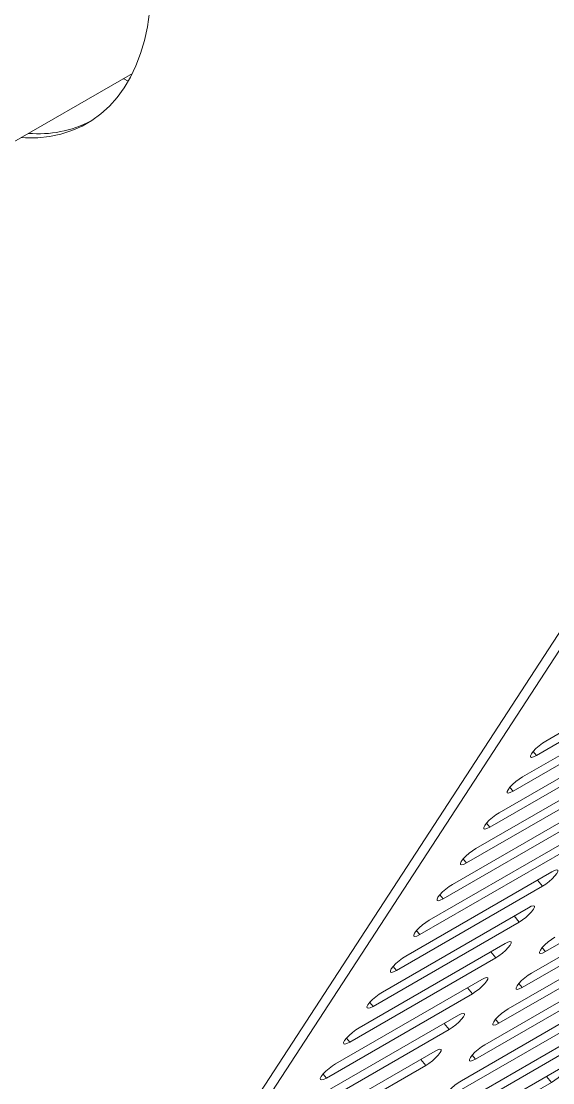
# Model space of a CAD drawing. Header units: millimetres. Extents: x 26816 to 90584, y 11074 to 56542.
# Drawn here: x 49002.3 to 49156.7, y 36773.3 to 37081.8 of the extents above; entities that cross this region are included whole.
import ezdxf

# ---------------------------------------------------------------- set-up
doc = ezdxf.new("R2010")
doc.units = ezdxf.units.MM
doc.layers.add('MAU_CAM', color=30, linetype='Continuous')

msp = doc.modelspace()

# ---------------------------------------------------------------- linework, layer by layer
at = {"layer": 'MAU_CAM', "linetype": 'Continuous', "lineweight": 0}
for p, q in [((48973.74, 37031.48), (49034.58, 37066.6)), ((49160.73, 36907.37), (49015.49, 36684.2)), ((49162.59, 36905.12), (49017.99, 36682.93)), ((49197.08, 36897.06), (49154.65, 36872.57)), ((49151.94, 36868.4), (49194.37, 36892.89)), ((49190.3, 36886.64), (49147.87, 36862.15)), ((49145.16, 36857.98), (49187.59, 36882.47)), ((49183.52, 36876.22), (49141.09, 36851.73)), ((49138.38, 36847.56), (49180.81, 36872.06)), ((49151, 36869.54), (49151.94, 36868.4)), ((49176.74, 36865.8), (49134.31, 36841.31)), ((49131.6, 36837.15), (49174.03, 36861.64)), ((49144.22, 36859.12), (49145.16, 36857.98)), ((49169.96, 36855.39), (49127.53, 36830.89)), ((49124.82, 36826.73), (49167.25, 36851.22)), ((49137.44, 36848.7), (49138.38, 36847.56)), ((49163.18, 36844.97), (49120.75, 36820.48)), ((49118.04, 36816.31), (49160.47, 36840.8)), ((49130.66, 36838.29), (49131.6, 36837.15)), ((49156.4, 36834.55), (49113.97, 36810.06)), ((49154.56, 36811.38), (49196.99, 36835.87)), ((49152.23, 36832.14), (49153.69, 36830.38)), ((49111.26, 36805.89), (49153.69, 36830.38)), ((49123.88, 36827.87), (49124.82, 36826.73)), ((49192.92, 36829.62), (49150.49, 36805.13)), ((49147.78, 36800.96), (49190.21, 36825.45)), ((49149.62, 36824.13), (49107.19, 36799.64)), ((49145.45, 36821.73), (49146.91, 36819.97)), ((49104.48, 36795.47), (49146.91, 36819.97)), ((49186.14, 36819.2), (49143.71, 36794.71)), ((49117.1, 36817.45), (49118.04, 36816.31)), ((49142.84, 36813.72), (49100.41, 36789.22)), ((49141, 36790.54), (49183.43, 36815.03)), ((49153.62, 36812.52), (49154.56, 36811.38)), ((49097.7, 36785.06), (49140.13, 36809.55)), ((49138.67, 36811.31), (49140.13, 36809.55)), ((49110.32, 36807.03), (49111.26, 36805.89)), ((49179.36, 36808.78), (49136.93, 36784.29)), ((49136.06, 36803.3), (49093.63, 36778.81)), ((49134.22, 36780.12), (49176.65, 36804.62)), ((49131.89, 36800.89), (49133.35, 36799.13)), ((49146.84, 36802.1), (49147.78, 36800.96)), ((49090.92, 36774.64), (49133.35, 36799.13)), ((49172.58, 36798.37), (49130.15, 36773.87)), ((49103.54, 36796.62), (49104.48, 36795.47)), ((49127.44, 36769.71), (49169.87, 36794.2)), ((49129.28, 36792.88), (49086.85, 36768.39)), ((49140.06, 36791.68), (49141, 36790.54)), ((49084.14, 36764.22), (49126.57, 36788.71)), ((49165.8, 36787.95), (49123.37, 36763.46)), ((49125.11, 36790.47), (49126.57, 36788.71)), ((49096.76, 36786.2), (49097.7, 36785.06)), ((49122.5, 36782.46), (49080.07, 36757.97)), ((49120.66, 36759.29), (49163.09, 36783.78)), ((49077.36, 36753.8), (49119.79, 36778.3)), ((49118.33, 36780.06), (49119.79, 36778.3)), ((49133.28, 36781.26), (49134.22, 36780.12)), ((49089.98, 36775.78), (49090.92, 36774.64)), ((49159.02, 36777.53), (49116.59, 36753.04)), ((49113.88, 36748.87), (49156.31, 36773.36)), ((49154.85, 36775.12), (49156.31, 36773.36))]:
    msp.add_line(p, q, dxfattribs=at)
at = {"layer": 'MAU_CAM', "linetype": 'Continuous', "lineweight": 0, "flags": 128}
for points in [[(49039.57, 37084.37), (49038.94, 37080.17), (49038.07, 37076.17), (49036.95, 37072.38), (49035.6, 37068.81), (49034.01, 37065.49), (49032.2, 37062.43), (49030.16, 37059.63), (49027.92, 37057.11), (49025.46, 37054.87), (49022.82, 37052.94), (49019.99, 37051.31), (49016.99, 37049.98), (49013.84, 37048.98), (49010.53, 37048.29), (49007.09, 37047.93), (49003.53, 37047.89), (49002.27, 37047.95)], [(49033.4, 37064.38), (49032.1, 37065.04), (49031.98, 37065.1)], [(49154.65, 36872.57), (49153.71, 36871.96), (49152.73, 36871.21), (49151.81, 36870.39), (49151.03, 36869.57), (49150.47, 36868.85), (49150.19, 36868.29), (49150.21, 36867.94), (49150.54, 36867.84), (49151.13, 36868), (49151.94, 36868.4)], [(49147.87, 36862.15), (49146.93, 36861.54), (49145.95, 36860.79), (49145.03, 36859.97), (49144.25, 36859.16), (49143.69, 36858.43), (49143.41, 36857.87), (49143.43, 36857.52), (49143.76, 36857.42), (49144.35, 36857.58), (49145.16, 36857.98)], [(49141.09, 36851.73), (49140.15, 36851.12), (49139.17, 36850.37), (49138.25, 36849.55), (49137.47, 36848.74), (49136.91, 36848.01), (49136.63, 36847.45), (49136.65, 36847.1), (49136.98, 36847), (49137.57, 36847.16), (49138.38, 36847.56)], [(49134.31, 36841.31), (49133.37, 36840.71), (49132.39, 36839.95), (49131.47, 36839.13), (49130.69, 36838.32), (49130.13, 36837.6), (49129.85, 36837.03), (49129.87, 36836.68), (49130.2, 36836.58), (49130.79, 36836.74), (49131.6, 36837.15)], [(49153.69, 36830.38), (49154.63, 36830.99), (49155.61, 36831.74), (49156.54, 36832.56), (49157.32, 36833.38), (49157.87, 36834.1), (49158.15, 36834.66), (49158.13, 36835.01), (49157.8, 36835.11), (49157.21, 36834.95), (49156.4, 36834.55)], [(49127.53, 36830.89), (49126.59, 36830.29), (49125.61, 36829.54), (49124.69, 36828.71), (49123.91, 36827.9), (49123.35, 36827.18), (49123.07, 36826.61), (49123.09, 36826.27), (49123.42, 36826.17), (49124.01, 36826.33), (49124.82, 36826.73)], [(49146.91, 36819.97), (49147.85, 36820.57), (49148.83, 36821.32), (49149.76, 36822.15), (49150.54, 36822.96), (49151.09, 36823.68), (49151.37, 36824.25), (49151.35, 36824.6), (49151.02, 36824.7), (49150.43, 36824.54), (49149.62, 36824.13)], [(49120.75, 36820.48), (49119.81, 36819.87), (49118.83, 36819.12), (49117.91, 36818.3), (49117.13, 36817.48), (49116.57, 36816.76), (49116.29, 36816.2), (49116.31, 36815.85), (49116.64, 36815.75), (49117.23, 36815.91), (49118.04, 36816.31)], [(49157.27, 36815.54), (49156.33, 36814.94), (49155.35, 36814.19), (49154.43, 36813.36), (49153.65, 36812.55), (49153.09, 36811.83), (49152.81, 36811.26), (49152.83, 36810.92), (49153.16, 36810.82), (49153.75, 36810.97), (49154.56, 36811.38)], [(49140.13, 36809.55), (49141.07, 36810.16), (49142.05, 36810.91), (49142.98, 36811.73), (49143.76, 36812.54), (49144.31, 36813.27), (49144.59, 36813.83), (49144.57, 36814.18), (49144.24, 36814.28), (49143.65, 36814.12), (49142.84, 36813.72)], [(49113.97, 36810.06), (49113.03, 36809.45), (49112.05, 36808.7), (49111.13, 36807.88), (49110.35, 36807.07), (49109.79, 36806.34), (49109.51, 36805.78), (49109.53, 36805.43), (49109.86, 36805.33), (49110.45, 36805.49), (49111.26, 36805.89)], [(49133.35, 36799.13), (49134.29, 36799.74), (49135.27, 36800.49), (49136.2, 36801.31), (49136.98, 36802.12), (49137.53, 36802.85), (49137.81, 36803.41), (49137.79, 36803.76), (49137.46, 36803.86), (49136.87, 36803.7), (49136.06, 36803.3)], [(49150.49, 36805.13), (49149.55, 36804.52), (49148.57, 36803.77), (49147.65, 36802.95), (49146.87, 36802.13), (49146.31, 36801.41), (49146.03, 36800.85), (49146.05, 36800.5), (49146.38, 36800.4), (49146.97, 36800.56), (49147.78, 36800.96)], [(49107.19, 36799.64), (49106.25, 36799.04), (49105.27, 36798.28), (49104.35, 36797.46), (49103.57, 36796.65), (49103.01, 36795.93), (49102.73, 36795.36), (49102.75, 36795.01), (49103.08, 36794.91), (49103.67, 36795.07), (49104.48, 36795.47)], [(49143.71, 36794.71), (49142.77, 36794.1), (49141.79, 36793.35), (49140.87, 36792.53), (49140.09, 36791.72), (49139.53, 36790.99), (49139.25, 36790.43), (49139.27, 36790.08), (49139.6, 36789.98), (49140.19, 36790.14), (49141, 36790.54)], [(49126.57, 36788.71), (49127.51, 36789.32), (49128.49, 36790.07), (49129.42, 36790.89), (49130.2, 36791.71), (49130.75, 36792.43), (49131.03, 36792.99), (49131.01, 36793.34), (49130.68, 36793.44), (49130.09, 36793.28), (49129.28, 36792.88)], [(49100.41, 36789.22), (49099.47, 36788.62), (49098.49, 36787.87), (49097.57, 36787.04), (49096.79, 36786.23), (49096.23, 36785.51), (49095.95, 36784.94), (49095.97, 36784.59), (49096.3, 36784.49), (49096.89, 36784.65), (49097.7, 36785.06)], [(49119.79, 36778.3), (49120.73, 36778.9), (49121.71, 36779.65), (49122.64, 36780.48), (49123.42, 36781.29), (49123.97, 36782.01), (49124.25, 36782.58), (49124.23, 36782.92), (49123.9, 36783.02), (49123.31, 36782.87), (49122.5, 36782.46)], [(49136.93, 36784.29), (49135.99, 36783.68), (49135.01, 36782.93), (49134.09, 36782.11), (49133.31, 36781.3), (49132.75, 36780.57), (49132.47, 36780.01), (49132.49, 36779.66), (49132.82, 36779.56), (49133.41, 36779.72), (49134.22, 36780.12)], [(49093.63, 36778.81), (49092.69, 36778.2), (49091.71, 36777.45), (49090.79, 36776.63), (49090.01, 36775.81), (49089.45, 36775.09), (49089.17, 36774.53), (49089.19, 36774.18), (49089.52, 36774.08), (49090.11, 36774.24), (49090.92, 36774.64)], [(49156.31, 36773.36), (49157.25, 36773.97), (49158.23, 36774.72), (49159.16, 36775.54), (49159.94, 36776.36), (49160.49, 36777.08), (49160.77, 36777.64), (49160.75, 36777.99), (49160.42, 36778.09), (49159.83, 36777.93), (49159.02, 36777.53)], [(49130.15, 36773.87), (49129.21, 36773.27), (49128.23, 36772.52), (49127.31, 36771.69), (49126.53, 36770.88), (49125.97, 36770.16), (49125.69, 36769.59), (49125.71, 36769.24), (49126.04, 36769.14), (49126.63, 36769.3), (49127.44, 36769.71)]]:
    msp.add_lwpolyline(points, dxfattribs=at)
at = {"layer": 'MAU_CAM', "linetype": 'Continuous', "lineweight": 0}
msp.add_arc((49007.23, 37082.61), 33.55, 265.1386, 297.0147, dxfattribs=at)

doc.saveas('drawing.dxf')
